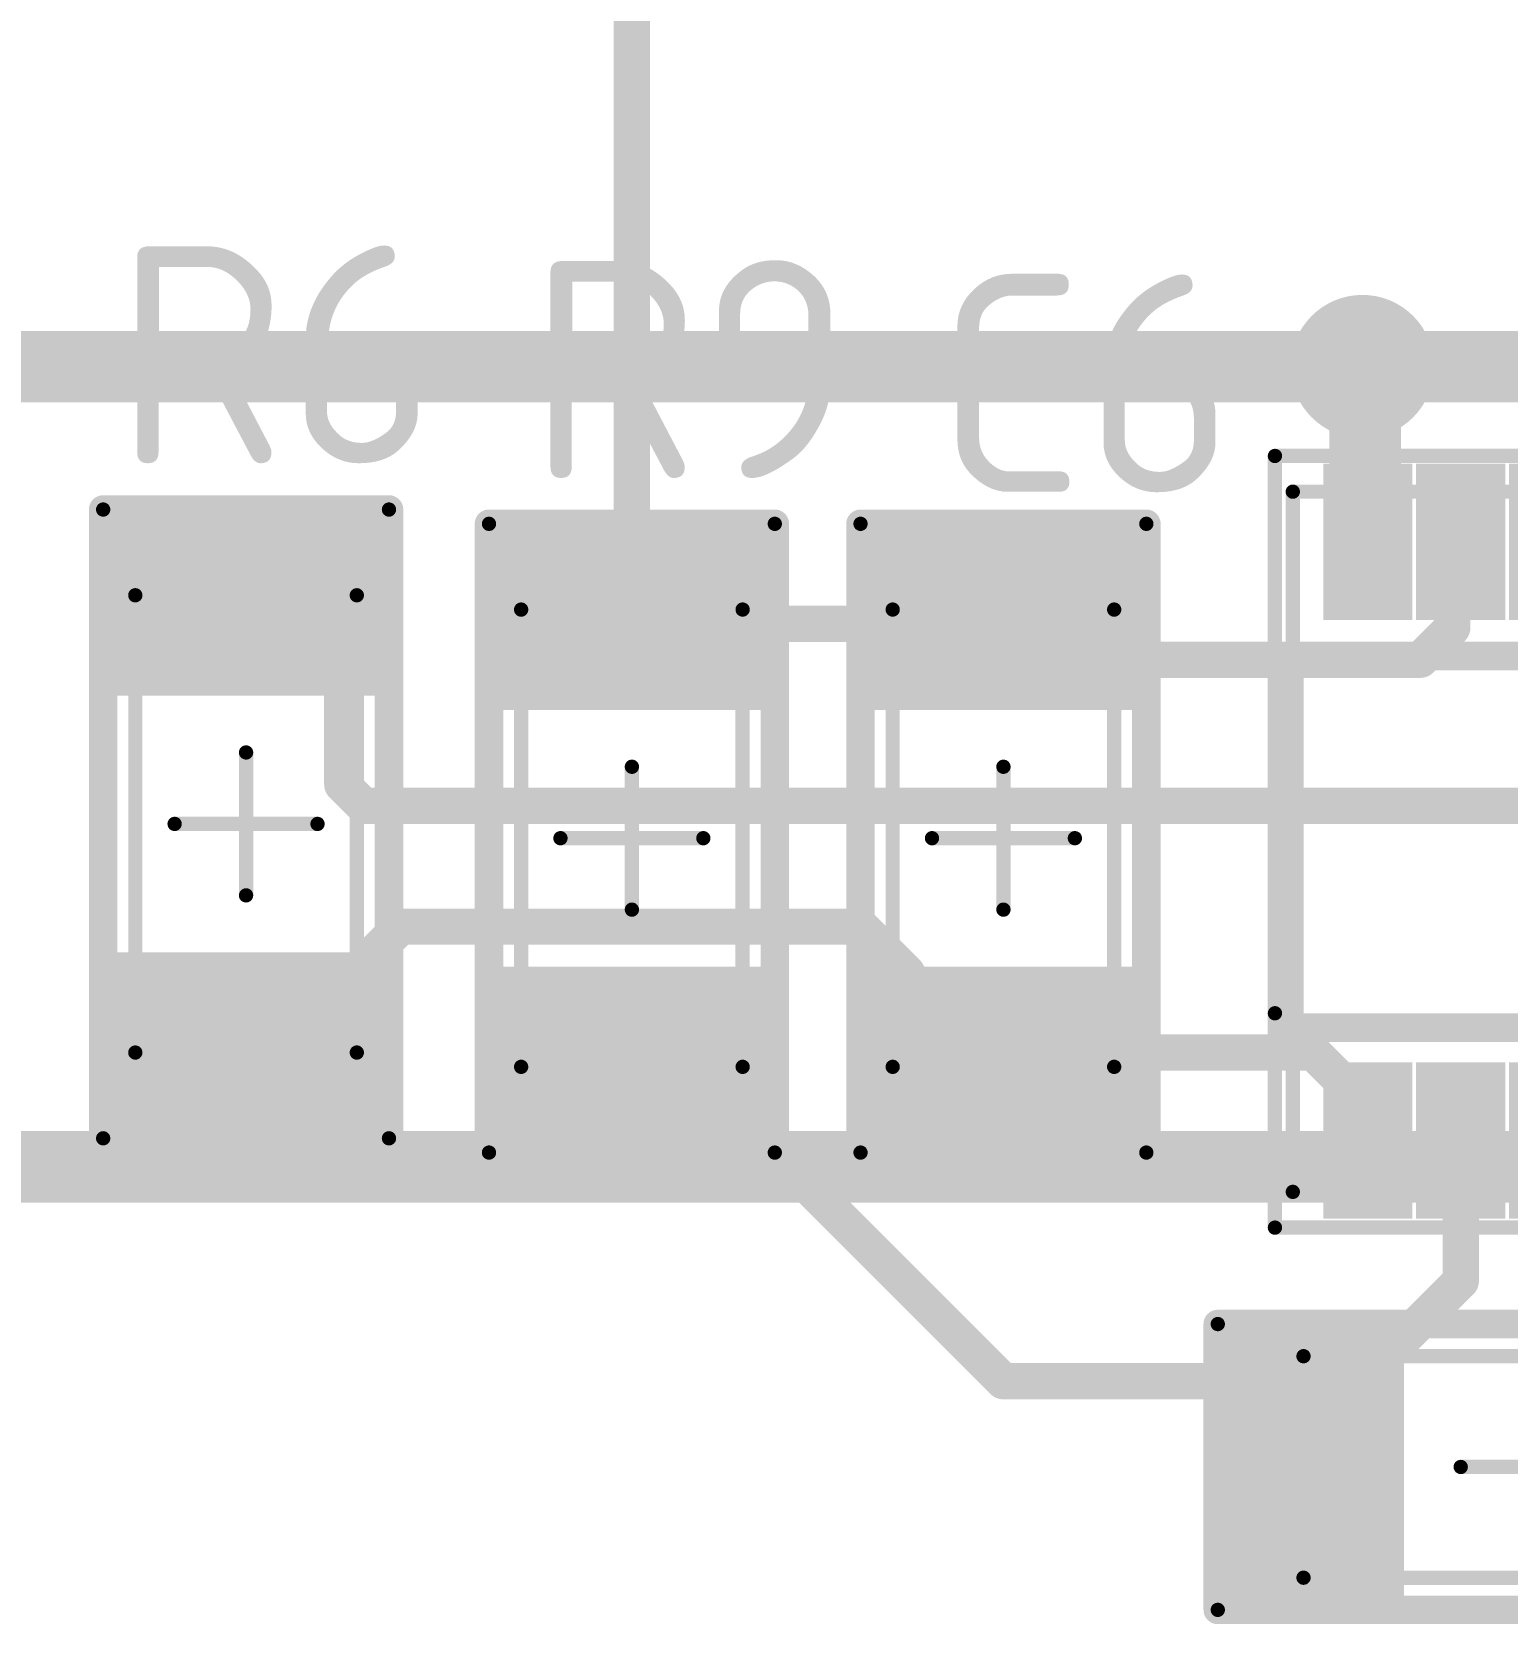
# Model space of a CAD drawing. Header units: inches. Extents: x 0 to 220, y 0 to 79.
# Drawn here: x 60.4 to 70.73, y 23.6 to 34.74 of the extents above; entities that cross this region are included whole.
import ezdxf

# ---------------------------------------------------------------- set-up
doc = ezdxf.new("R2010")
doc.units = ezdxf.units.IN
for name, color, linetype in [('Bottom Layer- Bottom', 5, 'Continuous'), ('Bottom Solder- Bot Mask', 6, 'Continuous'), ('Mechanical 1- Top Assy', 6, 'Continuous'), ('Mechanical 13', 56, 'Continuous'), ('Mechanical 15', 56, 'Continuous'), ('Top Layer- Top', 1, 'Continuous'), ('Top Overlay- Top Silk', 2, 'Continuous'), ('Top Paste- Top Paste', 8, 'Continuous'), ('Top Solder- Top Mask', 216, 'Continuous')]:
    doc.layers.add(name, color=color, linetype=linetype)
doc.styles.add('GOST type B', font='', dxfattribs={"height": 0.2})
doc.styles.get('GOST type B').set_extended_font_data('GOST type B')

# ---------------------------------------------------------------- blocks, each defined once
blk = doc.blocks.new('CAP__1206_1')
at = {"layer": 'Top Layer- Top'}
for points in [[(-2, -0.8), (-2, 0.8), (-1, 0.8), (-1, -0.8)], [(1, -0.8), (1, 0.8), (2, 0.8), (2, -0.8)]]:
    blk.add_hatch(color=7, dxfattribs=at).paths.add_polyline_path(points)
at = {"layer": 'Top Paste- Top Paste'}
for points in [[(-2, -0.8), (-2, 0.8), (-1, 0.8), (-1, -0.8)], [(1, -0.8), (1, 0.8), (2, 0.8), (2, -0.8)]]:
    blk.add_hatch(color=7, dxfattribs=at).paths.add_polyline_path(points)
at = {"layer": 'Top Solder- Top Mask'}
for points in [[(-2.102, -0.902), (-2.102, 0.902), (-0.898, 0.902), (-0.898, -0.902)], [(0.898, -0.902), (0.898, 0.902), (2.102, 0.902), (2.102, -0.902)]]:
    blk.add_hatch(color=7, dxfattribs=at).paths.add_polyline_path(points)
at = {"layer": 'Mechanical 13'}
for points in [[(1.6, 0.775, 0.1, 0.1, 0), (-1.6, 0.775, 0.1, 0.1, 0)], [(-1.6, -0.775, 0.1, 0.1, 0), (-1.6, 0.775, 0.1, 0.1, 0)], [(1.6, -0.775, 0.1, 0.1, 0), (1.6, 0.775, 0.1, 0.1, 0)], [(1.6, -0.775, 0.1, 0.1, 0), (-1.6, -0.775, 0.1, 0.1, 0)]]:
    blk.add_lwpolyline(points, format="xyseb", dxfattribs=at)
for points in [[(-1.625, 0.775, 0.05, 0.05, 1), (-1.575, 0.775, 0.05, 0.05, 1)], [(-1.625, 0.775, 0.05, 0.05, 1), (-1.575, 0.775, 0.05, 0.05, 1)], [(1.575, 0.775, 0.05, 0.05, 1), (1.625, 0.775, 0.05, 0.05, 1)], [(1.575, 0.775, 0.05, 0.05, 1), (1.625, 0.775, 0.05, 0.05, 1)], [(-1.625, -0.775, 0.05, 0.05, 1), (-1.575, -0.775, 0.05, 0.05, 1)], [(-1.625, -0.775, 0.05, 0.05, 1), (-1.575, -0.775, 0.05, 0.05, 1)], [(1.575, -0.775, 0.05, 0.05, 1), (1.625, -0.775, 0.05, 0.05, 1)], [(1.575, -0.775, 0.05, 0.05, 1), (1.625, -0.775, 0.05, 0.05, 1)]]:
    blk.add_lwpolyline(points, format="xyseb", close=True, dxfattribs=at)
at = {"layer": 'Mechanical 15'}
for points in [[(-2.2, -1, 0.1, 0.1, 0), (-2.2, 1, 0.1, 0.1, 0)], [(2.2, 1, 0.1, 0.1, 0), (-2.2, 1, 0.1, 0.1, 0)], [(2.2, -1, 0.1, 0.1, 0), (2.2, 1, 0.1, 0.1, 0)], [(0, -0.5, 0.1, 0.1, 0), (0, 0.5, 0.1, 0.1, 0)], [(0.5, 0, 0.1, 0.1, 0), (-0.5, 0, 0.1, 0.1, 0)], [(2.2, -1, 0.1, 0.1, 0), (-2.2, -1, 0.1, 0.1, 0)]]:
    blk.add_lwpolyline(points, format="xyseb", dxfattribs=at)
for points in [[(-2.225, 1, 0.05, 0.05, 1), (-2.175, 1, 0.05, 0.05, 1)], [(-2.225, 1, 0.05, 0.05, 1), (-2.175, 1, 0.05, 0.05, 1)], [(2.175, 1, 0.05, 0.05, 1), (2.225, 1, 0.05, 0.05, 1)], [(2.175, 1, 0.05, 0.05, 1), (2.225, 1, 0.05, 0.05, 1)], [(-0.025, 0.5, 0.05, 0.05, 1), (0.025, 0.5, 0.05, 0.05, 1)], [(-0.525, 0, 0.05, 0.05, 1), (-0.475, 0, 0.05, 0.05, 1)], [(0.475, 0, 0.05, 0.05, 1), (0.525, 0, 0.05, 0.05, 1)], [(-0.025, -0.5, 0.05, 0.05, 1), (0.025, -0.5, 0.05, 0.05, 1)], [(-2.225, -1, 0.05, 0.05, 1), (-2.175, -1, 0.05, 0.05, 1)], [(-2.225, -1, 0.05, 0.05, 1), (-2.175, -1, 0.05, 0.05, 1)], [(2.175, -1, 0.05, 0.05, 1), (2.225, -1, 0.05, 0.05, 1)], [(2.175, -1, 0.05, 0.05, 1), (2.225, -1, 0.05, 0.05, 1)]]:
    blk.add_lwpolyline(points, format="xyseb", close=True, dxfattribs=at)
at = {"layer": 'Top Overlay- Top Silk'}
for points in [[(2.2, 1, 0.2, 0.2, 0), (-2.2, 1, 0.2, 0.2, 0)], [(-2.2, -1, 0.2, 0.2, 0), (-2.2, 1, 0.2, 0.2, 0)], [(2.2, -1, 0.2, 0.2, 0), (2.2, 1, 0.2, 0.2, 0)], [(2.2, -1, 0.2, 0.2, 0), (-2.2, -1, 0.2, 0.2, 0)]]:
    blk.add_lwpolyline(points, format="xyseb", dxfattribs=at)
for points in [[(-2.25, 1, 0.1, 0.1, 1), (-2.15, 1, 0.1, 0.1, 1)], [(-2.25, 1, 0.1, 0.1, 1), (-2.15, 1, 0.1, 0.1, 1)], [(2.15, 1, 0.1, 0.1, 1), (2.25, 1, 0.1, 0.1, 1)], [(2.15, 1, 0.1, 0.1, 1), (2.25, 1, 0.1, 0.1, 1)], [(-2.25, -1, 0.1, 0.1, 1), (-2.15, -1, 0.1, 0.1, 1)], [(-2.25, -1, 0.1, 0.1, 1), (-2.15, -1, 0.1, 0.1, 1)], [(2.15, -1, 0.1, 0.1, 1), (2.25, -1, 0.1, 0.1, 1)], [(2.15, -1, 0.1, 0.1, 1), (2.25, -1, 0.1, 0.1, 1)]]:
    blk.add_lwpolyline(points, format="xyseb", close=True, dxfattribs=at)
blk = doc.blocks.new('1206_28')
at = {"layer": 'Top Layer- Top'}
for points in [[(-2, -0.8), (-2, 0.8), (-1, 0.8), (-1, -0.8)], [(1, -0.8), (1, 0.8), (2, 0.8), (2, -0.8)]]:
    blk.add_hatch(color=7, dxfattribs=at).paths.add_polyline_path(points)
at = {"layer": 'Top Paste- Top Paste'}
for points in [[(-2, -0.8), (-2, 0.8), (-1, 0.8), (-1, -0.8)], [(1, -0.8), (1, 0.8), (2, 0.8), (2, -0.8)]]:
    blk.add_hatch(color=7, dxfattribs=at).paths.add_polyline_path(points)
at = {"layer": 'Top Solder- Top Mask'}
for points in [[(-2.102, -0.902), (-2.102, 0.902), (-0.898, 0.902), (-0.898, -0.902)], [(0.898, -0.902), (0.898, 0.902), (2.102, 0.902), (2.102, -0.902)]]:
    blk.add_hatch(color=7, dxfattribs=at).paths.add_polyline_path(points)
at = {"layer": 'Mechanical 13'}
for points in [[(-1.6, 0.775, 0.1, 0.1, 0), (1.6, 0.775, 0.1, 0.1, 0)], [(-1.6, -0.775, 0.1, 0.1, 0), (-1.6, 0.775, 0.1, 0.1, 0)], [(1.6, -0.775, 0.1, 0.1, 0), (1.6, 0.775, 0.1, 0.1, 0)], [(-1.6, -0.775, 0.1, 0.1, 0), (1.6, -0.775, 0.1, 0.1, 0)]]:
    blk.add_lwpolyline(points, format="xyseb", dxfattribs=at)
for points in [[(-1.625, 0.775, 0.05, 0.05, 1), (-1.575, 0.775, 0.05, 0.05, 1)], [(-1.625, 0.775, 0.05, 0.05, 1), (-1.575, 0.775, 0.05, 0.05, 1)], [(1.575, 0.775, 0.05, 0.05, 1), (1.625, 0.775, 0.05, 0.05, 1)], [(1.575, 0.775, 0.05, 0.05, 1), (1.625, 0.775, 0.05, 0.05, 1)], [(-1.625, -0.775, 0.05, 0.05, 1), (-1.575, -0.775, 0.05, 0.05, 1)], [(-1.625, -0.775, 0.05, 0.05, 1), (-1.575, -0.775, 0.05, 0.05, 1)], [(1.575, -0.775, 0.05, 0.05, 1), (1.625, -0.775, 0.05, 0.05, 1)], [(1.575, -0.775, 0.05, 0.05, 1), (1.625, -0.775, 0.05, 0.05, 1)]]:
    blk.add_lwpolyline(points, format="xyseb", close=True, dxfattribs=at)
at = {"layer": 'Mechanical 15'}
for points in [[(-2.2, -1, 0.1, 0.1, 0), (-2.2, 1, 0.1, 0.1, 0)], [(-2.2, 1, 0.1, 0.1, 0), (2.2, 1, 0.1, 0.1, 0)], [(2.2, -1, 0.1, 0.1, 0), (2.2, 1, 0.1, 0.1, 0)], [(0, -0.5, 0.1, 0.1, 0), (0, 0.5, 0.1, 0.1, 0)], [(-0.5, 0, 0.1, 0.1, 0), (0.5, 0, 0.1, 0.1, 0)], [(-2.2, -1, 0.1, 0.1, 0), (2.2, -1, 0.1, 0.1, 0)]]:
    blk.add_lwpolyline(points, format="xyseb", dxfattribs=at)
for points in [[(-2.225, 1, 0.05, 0.05, 1), (-2.175, 1, 0.05, 0.05, 1)], [(-2.225, 1, 0.05, 0.05, 1), (-2.175, 1, 0.05, 0.05, 1)], [(2.175, 1, 0.05, 0.05, 1), (2.225, 1, 0.05, 0.05, 1)], [(2.175, 1, 0.05, 0.05, 1), (2.225, 1, 0.05, 0.05, 1)], [(-0.025, 0.5, 0.05, 0.05, 1), (0.025, 0.5, 0.05, 0.05, 1)], [(-0.525, 0, 0.05, 0.05, 1), (-0.475, 0, 0.05, 0.05, 1)], [(0.475, 0, 0.05, 0.05, 1), (0.525, 0, 0.05, 0.05, 1)], [(-0.025, -0.5, 0.05, 0.05, 1), (0.025, -0.5, 0.05, 0.05, 1)], [(-2.225, -1, 0.05, 0.05, 1), (-2.175, -1, 0.05, 0.05, 1)], [(-2.225, -1, 0.05, 0.05, 1), (-2.175, -1, 0.05, 0.05, 1)], [(2.175, -1, 0.05, 0.05, 1), (2.225, -1, 0.05, 0.05, 1)], [(2.175, -1, 0.05, 0.05, 1), (2.225, -1, 0.05, 0.05, 1)]]:
    blk.add_lwpolyline(points, format="xyseb", close=True, dxfattribs=at)
at = {"layer": 'Top Overlay- Top Silk'}
for points in [[(-2.2, 1, 0.2, 0.2, 0), (2.2, 1, 0.2, 0.2, 0)], [(-2.2, -1, 0.2, 0.2, 0), (-2.2, 1, 0.2, 0.2, 0)], [(2.2, -1, 0.2, 0.2, 0), (2.2, 1, 0.2, 0.2, 0)], [(-2.2, -1, 0.2, 0.2, 0), (2.2, -1, 0.2, 0.2, 0)]]:
    blk.add_lwpolyline(points, format="xyseb", dxfattribs=at)
for points in [[(-2.25, 1, 0.1, 0.1, 1), (-2.15, 1, 0.1, 0.1, 1)], [(-2.25, 1, 0.1, 0.1, 1), (-2.15, 1, 0.1, 0.1, 1)], [(2.15, 1, 0.1, 0.1, 1), (2.25, 1, 0.1, 0.1, 1)], [(2.15, 1, 0.1, 0.1, 1), (2.25, 1, 0.1, 0.1, 1)], [(-2.25, -1, 0.1, 0.1, 1), (-2.15, -1, 0.1, 0.1, 1)], [(-2.25, -1, 0.1, 0.1, 1), (-2.15, -1, 0.1, 0.1, 1)], [(2.15, -1, 0.1, 0.1, 1), (2.25, -1, 0.1, 0.1, 1)], [(2.15, -1, 0.1, 0.1, 1), (2.25, -1, 0.1, 0.1, 1)]]:
    blk.add_lwpolyline(points, format="xyseb", close=True, dxfattribs=at)
blk = doc.blocks.new('1206_32')
at = {"layer": 'Top Layer- Top'}
for points in [[(-2, -0.8), (-2, 0.8), (-1, 0.8), (-1, -0.8)], [(1, -0.8), (1, 0.8), (2, 0.8), (2, -0.8)]]:
    blk.add_hatch(color=7, dxfattribs=at).paths.add_polyline_path(points)
at = {"layer": 'Top Paste- Top Paste'}
for points in [[(-2, -0.8), (-2, 0.8), (-1, 0.8), (-1, -0.8)], [(1, -0.8), (1, 0.8), (2, 0.8), (2, -0.8)]]:
    blk.add_hatch(color=7, dxfattribs=at).paths.add_polyline_path(points)
at = {"layer": 'Top Solder- Top Mask'}
for points in [[(-2.102, -0.902), (-2.102, 0.902), (-0.898, 0.902), (-0.898, -0.902)], [(0.898, -0.902), (0.898, 0.902), (2.102, 0.902), (2.102, -0.902)]]:
    blk.add_hatch(color=7, dxfattribs=at).paths.add_polyline_path(points)
at = {"layer": 'Mechanical 13'}
for points in [[(1.6, 0.775, 0.1, 0.1, 0), (-1.6, 0.775, 0.1, 0.1, 0)], [(-1.6, -0.775, 0.1, 0.1, 0), (-1.6, 0.775, 0.1, 0.1, 0)], [(1.6, -0.775, 0.1, 0.1, 0), (1.6, 0.775, 0.1, 0.1, 0)], [(1.6, -0.775, 0.1, 0.1, 0), (-1.6, -0.775, 0.1, 0.1, 0)]]:
    blk.add_lwpolyline(points, format="xyseb", dxfattribs=at)
for points in [[(-1.625, 0.775, 0.05, 0.05, 1), (-1.575, 0.775, 0.05, 0.05, 1)], [(-1.625, 0.775, 0.05, 0.05, 1), (-1.575, 0.775, 0.05, 0.05, 1)], [(1.575, 0.775, 0.05, 0.05, 1), (1.625, 0.775, 0.05, 0.05, 1)], [(1.575, 0.775, 0.05, 0.05, 1), (1.625, 0.775, 0.05, 0.05, 1)], [(-1.625, -0.775, 0.05, 0.05, 1), (-1.575, -0.775, 0.05, 0.05, 1)], [(-1.625, -0.775, 0.05, 0.05, 1), (-1.575, -0.775, 0.05, 0.05, 1)], [(1.575, -0.775, 0.05, 0.05, 1), (1.625, -0.775, 0.05, 0.05, 1)], [(1.575, -0.775, 0.05, 0.05, 1), (1.625, -0.775, 0.05, 0.05, 1)]]:
    blk.add_lwpolyline(points, format="xyseb", close=True, dxfattribs=at)
at = {"layer": 'Mechanical 15'}
for points in [[(-2.2, -1, 0.1, 0.1, 0), (-2.2, 1, 0.1, 0.1, 0)], [(2.2, 1, 0.1, 0.1, 0), (-2.2, 1, 0.1, 0.1, 0)], [(2.2, -1, 0.1, 0.1, 0), (2.2, 1, 0.1, 0.1, 0)], [(0, -0.5, 0.1, 0.1, 0), (0, 0.5, 0.1, 0.1, 0)], [(0.5, 0, 0.1, 0.1, 0), (-0.5, 0, 0.1, 0.1, 0)], [(2.2, -1, 0.1, 0.1, 0), (-2.2, -1, 0.1, 0.1, 0)]]:
    blk.add_lwpolyline(points, format="xyseb", dxfattribs=at)
for points in [[(-2.225, 1, 0.05, 0.05, 1), (-2.175, 1, 0.05, 0.05, 1)], [(-2.225, 1, 0.05, 0.05, 1), (-2.175, 1, 0.05, 0.05, 1)], [(2.175, 1, 0.05, 0.05, 1), (2.225, 1, 0.05, 0.05, 1)], [(2.175, 1, 0.05, 0.05, 1), (2.225, 1, 0.05, 0.05, 1)], [(-0.025, 0.5, 0.05, 0.05, 1), (0.025, 0.5, 0.05, 0.05, 1)], [(-0.525, 0, 0.05, 0.05, 1), (-0.475, 0, 0.05, 0.05, 1)], [(0.475, 0, 0.05, 0.05, 1), (0.525, 0, 0.05, 0.05, 1)], [(-0.025, -0.5, 0.05, 0.05, 1), (0.025, -0.5, 0.05, 0.05, 1)], [(-2.225, -1, 0.05, 0.05, 1), (-2.175, -1, 0.05, 0.05, 1)], [(-2.225, -1, 0.05, 0.05, 1), (-2.175, -1, 0.05, 0.05, 1)], [(2.175, -1, 0.05, 0.05, 1), (2.225, -1, 0.05, 0.05, 1)], [(2.175, -1, 0.05, 0.05, 1), (2.225, -1, 0.05, 0.05, 1)]]:
    blk.add_lwpolyline(points, format="xyseb", close=True, dxfattribs=at)
at = {"layer": 'Top Overlay- Top Silk'}
for points in [[(2.2, 1, 0.2, 0.2, 0), (-2.2, 1, 0.2, 0.2, 0)], [(-2.2, -1, 0.2, 0.2, 0), (-2.2, 1, 0.2, 0.2, 0)], [(2.2, -1, 0.2, 0.2, 0), (2.2, 1, 0.2, 0.2, 0)], [(2.2, -1, 0.2, 0.2, 0), (-2.2, -1, 0.2, 0.2, 0)]]:
    blk.add_lwpolyline(points, format="xyseb", dxfattribs=at)
for points in [[(-2.25, 1, 0.1, 0.1, 1), (-2.15, 1, 0.1, 0.1, 1)], [(-2.25, 1, 0.1, 0.1, 1), (-2.15, 1, 0.1, 0.1, 1)], [(2.15, 1, 0.1, 0.1, 1), (2.25, 1, 0.1, 0.1, 1)], [(2.15, 1, 0.1, 0.1, 1), (2.25, 1, 0.1, 0.1, 1)], [(-2.25, -1, 0.1, 0.1, 1), (-2.15, -1, 0.1, 0.1, 1)], [(-2.25, -1, 0.1, 0.1, 1), (-2.15, -1, 0.1, 0.1, 1)], [(2.15, -1, 0.1, 0.1, 1), (2.25, -1, 0.1, 0.1, 1)], [(2.15, -1, 0.1, 0.1, 1), (2.25, -1, 0.1, 0.1, 1)]]:
    blk.add_lwpolyline(points, format="xyseb", close=True, dxfattribs=at)
blk = doc.blocks.new('1206_36')
at = {"layer": 'Top Layer- Top'}
for points in [[(-2, -0.8), (-2, 0.8), (-1, 0.8), (-1, -0.8)], [(1, -0.8), (1, 0.8), (2, 0.8), (2, -0.8)]]:
    blk.add_hatch(color=7, dxfattribs=at).paths.add_polyline_path(points)
at = {"layer": 'Top Paste- Top Paste'}
for points in [[(-2, -0.8), (-2, 0.8), (-1, 0.8), (-1, -0.8)], [(1, -0.8), (1, 0.8), (2, 0.8), (2, -0.8)]]:
    blk.add_hatch(color=7, dxfattribs=at).paths.add_polyline_path(points)
at = {"layer": 'Top Solder- Top Mask'}
for points in [[(-2.102, -0.902), (-2.102, 0.902), (-0.898, 0.902), (-0.898, -0.902)], [(0.898, -0.902), (0.898, 0.902), (2.102, 0.902), (2.102, -0.902)]]:
    blk.add_hatch(color=7, dxfattribs=at).paths.add_polyline_path(points)
at = {"layer": 'Mechanical 13'}
for points in [[(-1.6, -0.775, 0.1, 0.1, 0), (-1.6, 0.775, 0.1, 0.1, 0)], [(1.6, 0.775, 0.1, 0.1, 0), (-1.6, 0.775, 0.1, 0.1, 0)], [(1.6, -0.775, 0.1, 0.1, 0), (1.6, 0.775, 0.1, 0.1, 0)], [(1.6, -0.775, 0.1, 0.1, 0), (-1.6, -0.775, 0.1, 0.1, 0)]]:
    blk.add_lwpolyline(points, format="xyseb", dxfattribs=at)
for points in [[(-1.625, 0.775, 0.05, 0.05, 1), (-1.575, 0.775, 0.05, 0.05, 1)], [(-1.625, 0.775, 0.05, 0.05, 1), (-1.575, 0.775, 0.05, 0.05, 1)], [(1.575, 0.775, 0.05, 0.05, 1), (1.625, 0.775, 0.05, 0.05, 1)], [(1.575, 0.775, 0.05, 0.05, 1), (1.625, 0.775, 0.05, 0.05, 1)], [(-1.625, -0.775, 0.05, 0.05, 1), (-1.575, -0.775, 0.05, 0.05, 1)], [(-1.625, -0.775, 0.05, 0.05, 1), (-1.575, -0.775, 0.05, 0.05, 1)], [(1.575, -0.775, 0.05, 0.05, 1), (1.625, -0.775, 0.05, 0.05, 1)], [(1.575, -0.775, 0.05, 0.05, 1), (1.625, -0.775, 0.05, 0.05, 1)]]:
    blk.add_lwpolyline(points, format="xyseb", close=True, dxfattribs=at)
at = {"layer": 'Mechanical 15'}
for points in [[(2.2, 1, 0.1, 0.1, 0), (-2.2, 1, 0.1, 0.1, 0)], [(-2.2, -1, 0.1, 0.1, 0), (-2.2, 1, 0.1, 0.1, 0)], [(2.2, -1, 0.1, 0.1, 0), (2.2, 1, 0.1, 0.1, 0)], [(0, -0.5, 0.1, 0.1, 0), (0, 0.5, 0.1, 0.1, 0)], [(0.5, 0, 0.1, 0.1, 0), (-0.5, 0, 0.1, 0.1, 0)], [(2.2, -1, 0.1, 0.1, 0), (-2.2, -1, 0.1, 0.1, 0)]]:
    blk.add_lwpolyline(points, format="xyseb", dxfattribs=at)
for points in [[(-2.225, 1, 0.05, 0.05, 1), (-2.175, 1, 0.05, 0.05, 1)], [(-2.225, 1, 0.05, 0.05, 1), (-2.175, 1, 0.05, 0.05, 1)], [(2.175, 1, 0.05, 0.05, 1), (2.225, 1, 0.05, 0.05, 1)], [(2.175, 1, 0.05, 0.05, 1), (2.225, 1, 0.05, 0.05, 1)], [(-0.025, 0.5, 0.05, 0.05, 1), (0.025, 0.5, 0.05, 0.05, 1)], [(-0.525, 0, 0.05, 0.05, 1), (-0.475, 0, 0.05, 0.05, 1)], [(0.475, 0, 0.05, 0.05, 1), (0.525, 0, 0.05, 0.05, 1)], [(-0.025, -0.5, 0.05, 0.05, 1), (0.025, -0.5, 0.05, 0.05, 1)], [(-2.225, -1, 0.05, 0.05, 1), (-2.175, -1, 0.05, 0.05, 1)], [(-2.225, -1, 0.05, 0.05, 1), (-2.175, -1, 0.05, 0.05, 1)], [(2.175, -1, 0.05, 0.05, 1), (2.225, -1, 0.05, 0.05, 1)], [(2.175, -1, 0.05, 0.05, 1), (2.225, -1, 0.05, 0.05, 1)]]:
    blk.add_lwpolyline(points, format="xyseb", close=True, dxfattribs=at)
at = {"layer": 'Top Overlay- Top Silk'}
for points in [[(-2.2, -1, 0.2, 0.2, 0), (-2.2, 1, 0.2, 0.2, 0)], [(2.2, 1, 0.2, 0.2, 0), (-2.2, 1, 0.2, 0.2, 0)], [(2.2, -1, 0.2, 0.2, 0), (2.2, 1, 0.2, 0.2, 0)], [(2.2, -1, 0.2, 0.2, 0), (-2.2, -1, 0.2, 0.2, 0)]]:
    blk.add_lwpolyline(points, format="xyseb", dxfattribs=at)
for points in [[(-2.25, 1, 0.1, 0.1, 1), (-2.15, 1, 0.1, 0.1, 1)], [(-2.25, 1, 0.1, 0.1, 1), (-2.15, 1, 0.1, 0.1, 1)], [(2.15, 1, 0.1, 0.1, 1), (2.25, 1, 0.1, 0.1, 1)], [(2.15, 1, 0.1, 0.1, 1), (2.25, 1, 0.1, 0.1, 1)], [(-2.25, -1, 0.1, 0.1, 1), (-2.15, -1, 0.1, 0.1, 1)], [(-2.25, -1, 0.1, 0.1, 1), (-2.15, -1, 0.1, 0.1, 1)], [(2.15, -1, 0.1, 0.1, 1), (2.25, -1, 0.1, 0.1, 1)], [(2.15, -1, 0.1, 0.1, 1), (2.25, -1, 0.1, 0.1, 1)]]:
    blk.add_lwpolyline(points, format="xyseb", close=True, dxfattribs=at)
blk = doc.blocks.new('8_MSOP_44')
at = {"layer": 'Mechanical 1- Top Assy'}
h = blk.add_hatch(color=7, dxfattribs=at)
edge = h.paths.add_edge_path()
edge.add_arc((-0.1, 0.1), 0.25, 0, 360)
at = {"layer": 'Top Layer- Top'}
for points in [[(-0.21, 3.745), (-0.21, 4.635), (0.21, 4.635), (0.21, 3.745)], [(0.44, 3.745), (0.44, 4.635), (0.86, 4.635), (0.86, 3.745)], [(1.09, 3.745), (1.09, 4.635), (1.51, 4.635), (1.51, 3.745)], [(1.74, 3.745), (1.74, 4.635), (2.16, 4.635), (2.16, 3.745)], [(-0.21, -0.445), (-0.21, 0.445), (0.21, 0.445), (0.21, -0.445)], [(0.44, -0.445), (0.44, 0.445), (0.86, 0.445), (0.86, -0.445)], [(1.09, -0.445), (1.09, 0.445), (1.51, 0.445), (1.51, -0.445)], [(1.74, -0.445), (1.74, 0.445), (2.16, 0.445), (2.16, -0.445)]]:
    blk.add_hatch(color=7, dxfattribs=at).paths.add_polyline_path(points)
at = {"layer": 'Top Overlay- Top Silk'}
blk.add_hatch(color=2, dxfattribs=at).paths.add_polyline_path([(-0.525, 0.8), (0.195, 0.8), (-0.525, 1.52)])
h = blk.add_hatch(color=7, dxfattribs=at)
edge = h.paths.add_edge_path()
edge.add_arc((-0.7, 0), 0.25, 0, 360)
at = {"layer": 'Top Paste- Top Paste'}
for points in [[(-0.21, 3.745), (-0.21, 4.635), (0.21, 4.635), (0.21, 3.745)], [(0.44, 3.745), (0.44, 4.635), (0.86, 4.635), (0.86, 3.745)], [(1.09, 3.745), (1.09, 4.635), (1.51, 4.635), (1.51, 3.745)], [(1.74, 3.745), (1.74, 4.635), (2.16, 4.635), (2.16, 3.745)], [(-0.21, -0.445), (-0.21, 0.445), (0.21, 0.445), (0.21, -0.445)], [(0.44, -0.445), (0.44, 0.445), (0.86, 0.445), (0.86, -0.445)], [(1.09, -0.445), (1.09, 0.445), (1.51, 0.445), (1.51, -0.445)], [(1.74, -0.445), (1.74, 0.445), (2.16, 0.445), (2.16, -0.445)]]:
    blk.add_hatch(color=7, dxfattribs=at).paths.add_polyline_path(points)
at = {"layer": 'Top Solder- Top Mask'}
for points in [[(-0.312, 3.643), (-0.312, 4.737), (0.312, 4.737), (0.312, 3.643)], [(0.338, 3.643), (0.338, 4.737), (0.962, 4.737), (0.962, 3.643)], [(0.988, 3.643), (0.988, 4.737), (1.612, 4.737), (1.612, 3.643)], [(1.638, 3.643), (1.638, 4.737), (2.262, 4.737), (2.262, 3.643)], [(-0.312, -0.547), (-0.312, 0.547), (0.312, 0.547), (0.312, -0.547)], [(0.338, -0.547), (0.338, 0.547), (0.962, 0.547), (0.962, -0.547)], [(0.988, -0.547), (0.988, 0.547), (1.612, 0.547), (1.612, -0.547)], [(1.638, -0.547), (1.638, 0.547), (2.262, 0.547), (2.262, -0.547)]]:
    blk.add_hatch(color=7, dxfattribs=at).paths.add_polyline_path(points)
at = {"layer": 'Mechanical 1- Top Assy'}
for points in [[(-0.525, 4.55, 0.1, 0.1, 0), (-0.525, -0.35, 0.1, 0.1, 0)], [(2.475, 4.55, 0.1, 0.1, 0), (-0.525, 4.55, 0.1, 0.1, 0)], [(2.475, 4.55, 0.1, 0.1, 0), (2.475, -0.35, 0.1, 0.1, 0)], [(2.475, -0.35, 0.1, 0.1, 0), (-0.525, -0.35, 0.1, 0.1, 0)]]:
    blk.add_lwpolyline(points, format="xyseb", dxfattribs=at)
for points in [[(-0.55, 4.55, 0.05, 0.05, 1), (-0.5, 4.55, 0.05, 0.05, 1)], [(-0.55, 4.55, 0.05, 0.05, 1), (-0.5, 4.55, 0.05, 0.05, 1)], [(2.45, 4.55, 0.05, 0.05, 1), (2.5, 4.55, 0.05, 0.05, 1)], [(2.45, 4.55, 0.05, 0.05, 1), (2.5, 4.55, 0.05, 0.05, 1)], [(-0.55, -0.35, 0.05, 0.05, 1), (-0.5, -0.35, 0.05, 0.05, 1)], [(-0.55, -0.35, 0.05, 0.05, 1), (-0.5, -0.35, 0.05, 0.05, 1)], [(2.45, -0.35, 0.05, 0.05, 1), (2.5, -0.35, 0.05, 0.05, 1)], [(2.45, -0.35, 0.05, 0.05, 1), (2.5, -0.35, 0.05, 0.05, 1)]]:
    blk.add_lwpolyline(points, format="xyseb", close=True, dxfattribs=at)
at = {"layer": 'Mechanical 15'}
for points in [[(2.6, 4.8, 0.1, 0.1, 0), (-0.6, 4.8, 0.1, 0.1, 0)], [(-0.6, 4.8, 0.1, 0.1, 0), (-0.6, -0.6, 0.1, 0.1, 0)], [(2.6, 4.8, 0.1, 0.1, 0), (2.6, 3.3, 0.1, 0.1, 0)], [(2.6, 3.3, 0.1, 0.1, 0), (2.6, -0.6, 0.1, 0.1, 0)], [(2.6, -0.6, 0.1, 0.1, 0), (-0.6, -0.6, 0.1, 0.1, 0)]]:
    blk.add_lwpolyline(points, format="xyseb", dxfattribs=at)
for points in [[(-0.625, 4.8, 0.05, 0.05, 1), (-0.575, 4.8, 0.05, 0.05, 1)], [(-0.625, 4.8, 0.05, 0.05, 1), (-0.575, 4.8, 0.05, 0.05, 1)], [(2.575, 4.8, 0.05, 0.05, 1), (2.625, 4.8, 0.05, 0.05, 1)], [(2.575, 4.8, 0.05, 0.05, 1), (2.625, 4.8, 0.05, 0.05, 1)], [(2.575, 3.3, 0.05, 0.05, 1), (2.625, 3.3, 0.05, 0.05, 1)], [(2.575, 3.3, 0.05, 0.05, 1), (2.625, 3.3, 0.05, 0.05, 1)], [(-0.625, -0.6, 0.05, 0.05, 1), (-0.575, -0.6, 0.05, 0.05, 1)], [(-0.625, -0.6, 0.05, 0.05, 1), (-0.575, -0.6, 0.05, 0.05, 1)], [(2.575, -0.6, 0.05, 0.05, 1), (2.625, -0.6, 0.05, 0.05, 1)], [(2.575, -0.6, 0.05, 0.05, 1), (2.625, -0.6, 0.05, 0.05, 1)]]:
    blk.add_lwpolyline(points, format="xyseb", close=True, dxfattribs=at)
at = {"layer": 'Top Overlay- Top Silk'}
for points in [[(2.5, 3.4, 0.2, 0.2, 0), (-0.525, 3.4, 0.2, 0.2, 0)], [(-0.525, 3.4, 0.2, 0.2, 0), (-0.525, 0.8, 0.2, 0.2, 0)], [(2.5, 3.4, 0.2, 0.2, 0), (2.5, 0.8, 0.2, 0.2, 0)], [(2.5, 0.8, 0.2, 0.2, 0), (-0.525, 0.8, 0.2, 0.2, 0)]]:
    blk.add_lwpolyline(points, format="xyseb", dxfattribs=at)
for points in [[(-0.575, 3.4, 0.1, 0.1, 1), (-0.475, 3.4, 0.1, 0.1, 1)], [(-0.575, 3.4, 0.1, 0.1, 1), (-0.475, 3.4, 0.1, 0.1, 1)], [(2.45, 3.4, 0.1, 0.1, 1), (2.55, 3.4, 0.1, 0.1, 1)], [(2.45, 3.4, 0.1, 0.1, 1), (2.55, 3.4, 0.1, 0.1, 1)], [(-0.575, 0.8, 0.1, 0.1, 1), (-0.475, 0.8, 0.1, 0.1, 1)], [(-0.575, 0.8, 0.1, 0.1, 1), (-0.475, 0.8, 0.1, 0.1, 1)], [(2.45, 0.8, 0.1, 0.1, 1), (2.55, 0.8, 0.1, 0.1, 1)], [(2.45, 0.8, 0.1, 0.1, 1), (2.55, 0.8, 0.1, 0.1, 1)]]:
    blk.add_lwpolyline(points, format="xyseb", close=True, dxfattribs=at)

msp = doc.modelspace()

# ---------------------------------------------------------------- hatches: boundary and pattern name
at = {"layer": 'Bottom Layer- Bottom'}
h = msp.add_hatch(color=7, dxfattribs=at)
edge = h.paths.add_edge_path()
edge.add_arc((69.712, 32.4), 0.4, 0, 360)
at = {"layer": 'Bottom Solder- Bot Mask'}
h = msp.add_hatch(color=7, dxfattribs=at)
edge = h.paths.add_edge_path()
edge.add_arc((69.712, 32.4), 0.502, 0, 360)
at = {"layer": 'Top Layer- Top'}
h = msp.add_hatch(color=7, dxfattribs=at)
edge = h.paths.add_edge_path()
edge.add_arc((69.712, 32.4), 0.4, 0, 360)
at = {"layer": 'Top Solder- Top Mask'}
h = msp.add_hatch(color=7, dxfattribs=at)
edge = h.paths.add_edge_path()
edge.add_arc((69.712, 32.4), 0.502, 0, 360)

# ---------------------------------------------------------------- linework, layer by layer
at = {"layer": 'Bottom Layer- Bottom'}
for points in [[(50.3, 32.4, 0.5, 0.5, 0), (69.75, 32.4, 0.5, 0.5, 0)], [(69.712, 32.4, 0.5, 0.5, 0), (69.75, 32.4, 0.5, 0.5, 0)], [(69.75, 32.4, 0.5, 0.5, 0), (150.1, 32.4, 0.5, 0.5, 0)], [(53.731, 26.8, 0.5, 0.5, 0), (89.9, 26.8, 0.5, 0.5, 0)]]:
    msp.add_lwpolyline(points, format="xyseb", dxfattribs=at)
for points in [[(69.587, 32.4, 0.25, 0.25, 1), (69.837, 32.4, 0.25, 0.25, 1)], [(69.625, 32.4, 0.25, 0.25, 1), (69.875, 32.4, 0.25, 0.25, 1)], [(69.625, 32.4, 0.25, 0.25, 1), (69.875, 32.4, 0.25, 0.25, 1)], [(69.625, 32.4, 0.25, 0.25, 1), (69.875, 32.4, 0.25, 0.25, 1)]]:
    msp.add_lwpolyline(points, format="xyseb", close=True, dxfattribs=at)
at = {"layer": 'Top Layer- Top'}
for points in [[(64.6, 30.6, 0.254, 0.254, 0), (64.6, 43.352, 0.254, 0.254, 0)], [(69.712, 32.4, 0.5, 0.5, 0), (69.731, 32.381, 0.5, 0.5, 0)], [(69.731, 31.194, 0.5, 0.5, 0), (69.731, 32.381, 0.5, 0.5, 0)], [(69.731, 31.194, 0.5, 0.5, 0), (69.75, 31.175, 0.5, 0.5, 0)], [(70.341, 31.116, 0.254, 0.254, 0), (70.4, 31.175, 0.254, 0.254, 0)], [(70.341, 30.572, 0.254, 0.254, 0), (70.341, 31.116, 0.254, 0.254, 0)], [(61.9, 30.7, 0.254, 0.254, 0), (62.2, 30.7, 0.254, 0.254, 0)], [(62.2, 30.7, 0.254, 0.254, 0), (62.573, 30.327, 0.254, 0.254, 0)], [(64.6, 30.6, 0.254, 0.254, 0), (67.2, 30.6, 0.254, 0.254, 0)], [(67.2, 30.6, 0.254, 0.254, 0), (67.451, 30.349, 0.254, 0.254, 0)], [(70.118, 30.349, 0.254, 0.254, 0), (70.341, 30.572, 0.254, 0.254, 0)], [(62.573, 29.476, 0.254, 0.254, 0), (62.573, 30.327, 0.254, 0.254, 0)], [(67.451, 30.349, 0.254, 0.254, 0), (70.118, 30.349, 0.254, 0.254, 0)], [(62.573, 29.476, 0.254, 0.254, 0), (62.722, 29.327, 0.254, 0.254, 0)], [(62.722, 29.327, 0.254, 0.254, 0), (71.7, 29.327, 0.254, 0.254, 0)], [(62.2, 27.7, 0.254, 0.254, 0), (62.981, 28.481, 0.254, 0.254, 0)], [(62.981, 28.481, 0.254, 0.254, 0), (66.202, 28.481, 0.254, 0.254, 0)], [(66.202, 28.481, 0.254, 0.254, 0), (66.527, 28.156, 0.254, 0.254, 0)], [(66.527, 27.973, 0.254, 0.254, 0), (66.527, 28.156, 0.254, 0.254, 0)], [(66.527, 27.973, 0.254, 0.254, 0), (66.9, 27.6, 0.254, 0.254, 0)], [(61.9, 27.7, 0.254, 0.254, 0), (62.2, 27.7, 0.254, 0.254, 0)], [(64.6, 27.6, 0.254, 0.254, 0), (64.9, 27.6, 0.254, 0.254, 0)], [(64.9, 27.6, 0.254, 0.254, 0), (67.2, 25.3, 0.254, 0.254, 0)], [(66.9, 27.6, 0.254, 0.254, 0), (67.2, 27.6, 0.254, 0.254, 0)], [(67.2, 27.6, 0.254, 0.254, 0), (69.37, 27.6, 0.254, 0.254, 0)], [(69.37, 27.6, 0.254, 0.254, 0), (69.75, 27.22, 0.254, 0.254, 0)], [(69.75, 26.985, 0.254, 0.254, 0), (69.75, 27.22, 0.254, 0.254, 0)], [(70.4, 26, 0.254, 0.254, 0), (70.4, 26.985, 0.254, 0.254, 0)], [(69.4, 25, 0.254, 0.254, 0), (70.4, 26, 0.254, 0.254, 0)], [(67.2, 25.3, 0.254, 0.254, 0), (69.1, 25.3, 0.254, 0.254, 0)], [(69.1, 25.3, 0.254, 0.254, 0), (69.4, 25, 0.254, 0.254, 0)], [(69.4, 24.7, 0.254, 0.254, 0), (69.4, 25, 0.254, 0.254, 0)]]:
    msp.add_lwpolyline(points, format="xyseb", dxfattribs=at)
for points in [[(69.587, 32.4, 0.25, 0.25, 1), (69.837, 32.4, 0.25, 0.25, 1)], [(69.606, 32.381, 0.25, 0.25, 1), (69.856, 32.381, 0.25, 0.25, 1)], [(69.606, 32.381, 0.25, 0.25, 1), (69.856, 32.381, 0.25, 0.25, 1)], [(69.606, 31.194, 0.25, 0.25, 1), (69.856, 31.194, 0.25, 0.25, 1)], [(69.606, 31.194, 0.25, 0.25, 1), (69.856, 31.194, 0.25, 0.25, 1)], [(69.625, 31.175, 0.25, 0.25, 1), (69.875, 31.175, 0.25, 0.25, 1)], [(70.277, 31.116, 0.127, 0.127, 1), (70.404, 31.116, 0.127, 0.127, 1)], [(70.277, 31.116, 0.127, 0.127, 1), (70.404, 31.116, 0.127, 0.127, 1)], [(70.337, 31.175, 0.127, 0.127, 1), (70.464, 31.175, 0.127, 0.127, 1)], [(61.837, 30.7, 0.127, 0.127, 1), (61.964, 30.7, 0.127, 0.127, 1)], [(62.137, 30.7, 0.127, 0.127, 1), (62.264, 30.7, 0.127, 0.127, 1)], [(62.137, 30.7, 0.127, 0.127, 1), (62.264, 30.7, 0.127, 0.127, 1)], [(64.537, 30.6, 0.127, 0.127, 1), (64.664, 30.6, 0.127, 0.127, 1)], [(64.537, 30.6, 0.127, 0.127, 1), (64.664, 30.6, 0.127, 0.127, 1)], [(67.137, 30.6, 0.127, 0.127, 1), (67.264, 30.6, 0.127, 0.127, 1)], [(67.137, 30.6, 0.127, 0.127, 1), (67.264, 30.6, 0.127, 0.127, 1)], [(70.277, 30.572, 0.127, 0.127, 1), (70.404, 30.572, 0.127, 0.127, 1)], [(70.277, 30.572, 0.127, 0.127, 1), (70.404, 30.572, 0.127, 0.127, 1)], [(62.51, 30.327, 0.127, 0.127, 1), (62.637, 30.327, 0.127, 0.127, 1)], [(62.51, 30.327, 0.127, 0.127, 1), (62.637, 30.327, 0.127, 0.127, 1)], [(67.387, 30.349, 0.127, 0.127, 1), (67.514, 30.349, 0.127, 0.127, 1)], [(67.387, 30.349, 0.127, 0.127, 1), (67.514, 30.349, 0.127, 0.127, 1)], [(70.054, 30.349, 0.127, 0.127, 1), (70.181, 30.349, 0.127, 0.127, 1)], [(70.054, 30.349, 0.127, 0.127, 1), (70.181, 30.349, 0.127, 0.127, 1)], [(62.51, 29.476, 0.127, 0.127, 1), (62.637, 29.476, 0.127, 0.127, 1)], [(62.51, 29.476, 0.127, 0.127, 1), (62.637, 29.476, 0.127, 0.127, 1)], [(62.658, 29.327, 0.127, 0.127, 1), (62.785, 29.327, 0.127, 0.127, 1)], [(62.658, 29.327, 0.127, 0.127, 1), (62.785, 29.327, 0.127, 0.127, 1)], [(62.918, 28.481, 0.127, 0.127, 1), (63.045, 28.481, 0.127, 0.127, 1)], [(62.918, 28.481, 0.127, 0.127, 1), (63.045, 28.481, 0.127, 0.127, 1)], [(66.138, 28.481, 0.127, 0.127, 1), (66.265, 28.481, 0.127, 0.127, 1)], [(66.138, 28.481, 0.127, 0.127, 1), (66.265, 28.481, 0.127, 0.127, 1)], [(66.463, 28.156, 0.127, 0.127, 1), (66.59, 28.156, 0.127, 0.127, 1)], [(66.463, 28.156, 0.127, 0.127, 1), (66.59, 28.156, 0.127, 0.127, 1)], [(66.463, 27.973, 0.127, 0.127, 1), (66.59, 27.973, 0.127, 0.127, 1)], [(66.463, 27.973, 0.127, 0.127, 1), (66.59, 27.973, 0.127, 0.127, 1)], [(61.837, 27.7, 0.127, 0.127, 1), (61.964, 27.7, 0.127, 0.127, 1)], [(62.137, 27.7, 0.127, 0.127, 1), (62.264, 27.7, 0.127, 0.127, 1)], [(62.137, 27.7, 0.127, 0.127, 1), (62.264, 27.7, 0.127, 0.127, 1)], [(64.537, 27.6, 0.127, 0.127, 1), (64.664, 27.6, 0.127, 0.127, 1)], [(64.836, 27.6, 0.127, 0.127, 1), (64.963, 27.6, 0.127, 0.127, 1)], [(64.836, 27.6, 0.127, 0.127, 1), (64.963, 27.6, 0.127, 0.127, 1)], [(66.837, 27.6, 0.127, 0.127, 1), (66.964, 27.6, 0.127, 0.127, 1)], [(66.837, 27.6, 0.127, 0.127, 1), (66.964, 27.6, 0.127, 0.127, 1)], [(67.137, 27.6, 0.127, 0.127, 1), (67.264, 27.6, 0.127, 0.127, 1)], [(67.137, 27.6, 0.127, 0.127, 1), (67.264, 27.6, 0.127, 0.127, 1)], [(69.307, 27.6, 0.127, 0.127, 1), (69.434, 27.6, 0.127, 0.127, 1)], [(69.307, 27.6, 0.127, 0.127, 1), (69.434, 27.6, 0.127, 0.127, 1)], [(69.687, 27.22, 0.127, 0.127, 1), (69.814, 27.22, 0.127, 0.127, 1)], [(69.687, 27.22, 0.127, 0.127, 1), (69.814, 27.22, 0.127, 0.127, 1)], [(69.687, 26.985, 0.127, 0.127, 1), (69.814, 26.985, 0.127, 0.127, 1)], [(70.337, 26.985, 0.127, 0.127, 1), (70.464, 26.985, 0.127, 0.127, 1)], [(70.337, 26, 0.127, 0.127, 1), (70.464, 26, 0.127, 0.127, 1)], [(70.337, 26, 0.127, 0.127, 1), (70.464, 26, 0.127, 0.127, 1)], [(67.136, 25.3, 0.127, 0.127, 1), (67.263, 25.3, 0.127, 0.127, 1)], [(67.136, 25.3, 0.127, 0.127, 1), (67.263, 25.3, 0.127, 0.127, 1)], [(69.036, 25.3, 0.127, 0.127, 1), (69.163, 25.3, 0.127, 0.127, 1)], [(69.036, 25.3, 0.127, 0.127, 1), (69.163, 25.3, 0.127, 0.127, 1)], [(69.337, 25, 0.127, 0.127, 1), (69.464, 25, 0.127, 0.127, 1)], [(69.337, 25, 0.127, 0.127, 1), (69.464, 25, 0.127, 0.127, 1)], [(69.337, 25, 0.127, 0.127, 1), (69.464, 25, 0.127, 0.127, 1)], [(69.337, 24.7, 0.127, 0.127, 1), (69.464, 24.7, 0.127, 0.127, 1)]]:
    msp.add_lwpolyline(points, format="xyseb", close=True, dxfattribs=at)

# ---------------------------------------------------------------- block references
for name, p, rotation in [('8_MSOP_44', (71.7, 31.175), 180), ('1206_36', (61.9, 29.2), 270), ('1206_32', (64.6, 29.1), 270), ('CAP__1206_1', (67.2, 29.1), 270)]:
    msp.add_blockref(name, p, dxfattribs=dict(rotation=rotation))
msp.add_blockref('1206_28', (70.9, 24.7))

# ---------------------------------------------------------------- texts
at = {"layer": 'Top Overlay- Top Silk', "style": 'GOST type B'}
for s, p in [('R6', (60.982, 31.724)), ('R9', (63.874, 31.621)), ('C6', (66.722, 31.521))]:
    msp.add_text(s, height=1.524, dxfattribs=at).set_placement(p)

doc.saveas('drawing.dxf')
